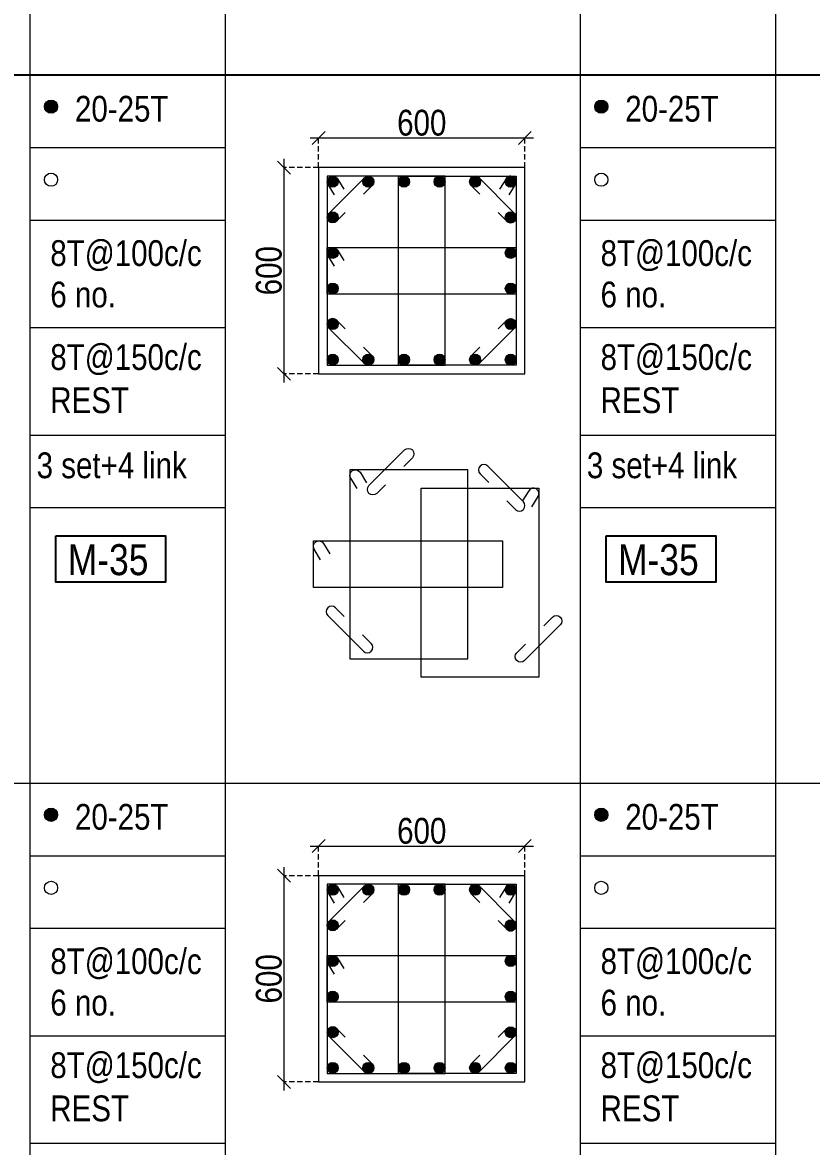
# Model space of a CAD drawing. Header units: millimetres. Extents: x 1112055 to 3390982, y -148532 to 766891.
# Drawn here: x 2324850 to 2334035, y 545089 to 558168 of the extents above; entities that cross this region are included whole.
import ezdxf
from ezdxf.enums import TextEntityAlignment as Align

# ---------------------------------------------------------------- set-up
doc = ezdxf.new("R2010")
doc.units = ezdxf.units.MM
doc.header["$PDMODE"] = 35
doc.header["$PDSIZE"] = -25
doc.linetypes.add('DASHED2', pattern=[0.375, 0.25, -0.125])
doc.linetypes.add('Hidden', pattern=[9.525, 6.35, -3.175])
for name, color, linetype, lineweight in [('B COL. SIZE DIM', 220, 'Continuous', 25), ('B COLSCH', 204, 'Continuous', 20), ('B COLUMN', 1, 'Hidden', 9), ('B STEEL', 34, 'Continuous', 15)]:
    doc.layers.add(name, color=color, linetype=linetype, lineweight=lineweight)
doc.layers.add('B TEXT', color=7, linetype='Continuous')
doc.styles.add('dim inside', font='romans.shx', dxfattribs={"width": 0.8, "height": 125})
doc.styles.add('SWINC', font='swissc.ttf')
doc.dimstyles.new('dim inside', dxfattribs={"dimtxt": 125, "dimasz": 100, "dimexe": 0, "dimexo": 0, "dimgap": 10, "dimtad": 0, "dimdec": 0, "dimzin": 0, "dimdsep": 46, "dimtxsty": 'dim inside', "dimblk": 'SMALL', "dimcen": 0.09, "dimadec": 0, "dimazin": 0, "dimtfac": 1, "dimtdec": 0, "dimtofl": 0, "dimtmove": 0, "dimatfit": 3, "dimfxl": 1, "dimtolj": 1, "dimtzin": 0, "dimarcsym": 2})

# ---------------------------------------------------------------- blocks, each defined once
blk = doc.blocks.new('_Oblique')
at = {"color": 0, "linetype": 'ByBlock', "lineweight": -2}
blk.add_line((-0.5, -0.5), (0.5, 0.5), dxfattribs=at)
blk = doc.blocks.new('*D3400')
at = {"layer": 'B COL. SIZE DIM', "color": 250, "lineweight": 9, "ltscale": 250, "transparency": 16777216}
blk.add_line((2328198, 548585), (2330798, 548585), dxfattribs=at)
at = {"layer": 'B COL. SIZE DIM', "color": 250, "linetype": 'DASHED2', "lineweight": 9, "ltscale": 250, "transparency": 16777216}
for p, q in [((2328298, 548240), (2328298, 548585)), ((2330698, 548240), (2330698, 548585))]:
    blk.add_line(p, q, dxfattribs=at)
at = {"layer": 'Defpoints', "color": 0, "transparency": 16777216}
for p in [(2330698, 548585), (2328298, 548240), (2330698, 548240)]:
    blk.add_point(p, dxfattribs=at)
at = {"layer": 'B COL. SIZE DIM', "color": 250, "lineweight": 9, "transparency": 16777216, "xscale": 150, "yscale": 150, "zscale": 150, "rotation": 180}
blk.add_blockref('_Oblique', (2328298, 548585), dxfattribs=at)
at = {"layer": 'B COL. SIZE DIM', "color": 250, "lineweight": 9, "transparency": 16777216, "xscale": 150, "yscale": 150, "zscale": 150}
blk.add_blockref('_Oblique', (2330698, 548585), dxfattribs=at)
at = {"layer": 'B COL. SIZE DIM', "color": 6, "transparency": 16777216, "insert": (2329498, 548760), "char_height": 300, "attachment_point": 5, "style": 'SWINC'}
blk.add_mtext('\\A1;600', dxfattribs=at)
blk = doc.blocks.new('*D3401')
at = {"layer": 'B COL. SIZE DIM', "color": 250, "lineweight": 9, "ltscale": 250, "transparency": 16777216}
blk.add_line((2327894, 548340), (2327894, 545740), dxfattribs=at)
at = {"layer": 'B COL. SIZE DIM', "color": 250, "linetype": 'DASHED2', "lineweight": 9, "ltscale": 250, "transparency": 16777216}
for p, q in [((2328298, 548240), (2327894, 548240)), ((2328298, 545840), (2327894, 545840))]:
    blk.add_line(p, q, dxfattribs=at)
at = {"layer": 'Defpoints', "color": 0, "transparency": 16777216}
for p in [(2328298, 548240), (2327894, 545840), (2328298, 545840)]:
    blk.add_point(p, dxfattribs=at)
at = {"layer": 'B COL. SIZE DIM', "color": 250, "lineweight": 9, "transparency": 16777216, "xscale": 150, "yscale": 150, "zscale": 150}
for p, rotation in [((2327894, 548240), 90), ((2327894, 545840), 270)]:
    blk.add_blockref('_Oblique', p, dxfattribs=dict(at, rotation=rotation))
at = {"layer": 'B COL. SIZE DIM', "color": 6, "transparency": 16777216, "insert": (2327719, 547040), "char_height": 300, "attachment_point": 5, "rotation": 90, "style": 'SWINC'}
blk.add_mtext('\\A1;600', dxfattribs=at)
blk = doc.blocks.new('*D3402')
at = {"layer": 'B COL. SIZE DIM', "color": 250, "lineweight": 9, "ltscale": 250, "transparency": 16777216}
blk.add_line((2328198, 556825), (2330798, 556825), dxfattribs=at)
at = {"layer": 'B COL. SIZE DIM', "color": 250, "linetype": 'DASHED2', "lineweight": 9, "ltscale": 250, "transparency": 16777216}
for p, q in [((2328298, 556480), (2328298, 556825)), ((2330698, 556480), (2330698, 556825))]:
    blk.add_line(p, q, dxfattribs=at)
at = {"layer": 'Defpoints', "color": 0, "transparency": 16777216}
for p in [(2330698, 556825), (2328298, 556480), (2330698, 556480)]:
    blk.add_point(p, dxfattribs=at)
at = {"layer": 'B COL. SIZE DIM', "color": 250, "lineweight": 9, "transparency": 16777216, "xscale": 150, "yscale": 150, "zscale": 150, "rotation": 180}
blk.add_blockref('_Oblique', (2328298, 556825), dxfattribs=at)
at = {"layer": 'B COL. SIZE DIM', "color": 250, "lineweight": 9, "transparency": 16777216, "xscale": 150, "yscale": 150, "zscale": 150}
blk.add_blockref('_Oblique', (2330698, 556825), dxfattribs=at)
at = {"layer": 'B COL. SIZE DIM', "color": 6, "transparency": 16777216, "insert": (2329498, 557000), "char_height": 300, "attachment_point": 5, "style": 'SWINC'}
blk.add_mtext('\\A1;600', dxfattribs=at)
blk = doc.blocks.new('*D3403')
at = {"layer": 'B COL. SIZE DIM', "color": 250, "lineweight": 9, "ltscale": 250, "transparency": 16777216}
blk.add_line((2327894, 556580), (2327894, 553980), dxfattribs=at)
at = {"layer": 'B COL. SIZE DIM', "color": 250, "linetype": 'DASHED2', "lineweight": 9, "ltscale": 250, "transparency": 16777216}
for p, q in [((2328298, 556480), (2327894, 556480)), ((2328298, 554080), (2327894, 554080))]:
    blk.add_line(p, q, dxfattribs=at)
at = {"layer": 'Defpoints', "color": 0, "transparency": 16777216}
for p in [(2328298, 556480), (2327894, 554080), (2328298, 554080)]:
    blk.add_point(p, dxfattribs=at)
at = {"layer": 'B COL. SIZE DIM', "color": 250, "lineweight": 9, "transparency": 16777216, "xscale": 150, "yscale": 150, "zscale": 150}
for p, rotation in [((2327894, 556480), 90), ((2327894, 554080), 270)]:
    blk.add_blockref('_Oblique', p, dxfattribs=dict(at, rotation=rotation))
at = {"layer": 'B COL. SIZE DIM', "color": 6, "transparency": 16777216, "insert": (2327719, 555280), "char_height": 300, "attachment_point": 5, "rotation": 90, "style": 'SWINC'}
blk.add_mtext('\\A1;600', dxfattribs=at)

msp = doc.modelspace()

# ---------------------------------------------------------------- hatches: boundary and pattern name
at = {"layer": 'B STEEL', "lineweight": 9, "ltscale": 0.5}
h = msp.add_hatch(color=34, dxfattribs=at)
edge = h.paths.add_edge_path()
edge.add_arc((2325182.8, 557189.1), 76.8, 0, 360)
h = msp.add_hatch(color=34, dxfattribs=at)
edge = h.paths.add_edge_path()
edge.add_arc((2331587.9, 557189.1), 76.8, 0, 360)
h = msp.add_hatch(color=34, dxfattribs=at)
edge = h.paths.add_edge_path()
edge.add_arc((2328461.9, 556315.9), 64, 0, 360)
h = msp.add_hatch(color=34, dxfattribs=at)
edge = h.paths.add_edge_path()
edge.add_arc((2328876.3, 556315.9), 64, 180, 540, ccw=False)
at = {"layer": 'B STEEL'}
h = msp.add_hatch(color=34, dxfattribs=at)
edge = h.paths.add_edge_path()
edge.add_arc((2329290.7, 556315.9), 64, 0, 360)
h = msp.add_hatch(color=34, dxfattribs=at)
edge = h.paths.add_edge_path()
edge.add_arc((2329705.1, 556315.9), 64, 0, 360)
at = {"layer": 'B STEEL', "lineweight": 9, "ltscale": 0.5}
h = msp.add_hatch(color=34, dxfattribs=at)
edge = h.paths.add_edge_path()
edge.add_arc((2330119.5, 556315.9), 64, 180, 540, ccw=False)
h = msp.add_hatch(color=34, dxfattribs=at)
edge = h.paths.add_edge_path()
edge.add_arc((2330533.9, 556315.9), 64, 180, 540, ccw=False)
h = msp.add_hatch(color=34, dxfattribs=at)
edge = h.paths.add_edge_path()
edge.add_arc((2328461.9, 555901.5), 64, 0, 360)
h = msp.add_hatch(color=34, dxfattribs=at)
edge = h.paths.add_edge_path()
edge.add_arc((2330533.9, 555901.5), 64, 180, 540, ccw=False)
at = {"layer": 'B STEEL'}
h = msp.add_hatch(color=34, dxfattribs=at)
edge = h.paths.add_edge_path()
edge.add_arc((2328461.9, 555487.1), 64, 0, 360)
h = msp.add_hatch(color=34, dxfattribs=at)
edge = h.paths.add_edge_path()
edge.add_arc((2330533.9, 555487.1), 64, 0, 360)
h = msp.add_hatch(color=34, dxfattribs=at)
edge = h.paths.add_edge_path()
edge.add_arc((2328461.9, 555072.7), 64, 0, 360)
h = msp.add_hatch(color=34, dxfattribs=at)
edge = h.paths.add_edge_path()
edge.add_arc((2330533.9, 555072.7), 64, 0, 360)
at = {"layer": 'B STEEL', "lineweight": 9, "ltscale": 0.5}
h = msp.add_hatch(color=34, dxfattribs=at)
edge = h.paths.add_edge_path()
edge.add_arc((2328461.9, 554658.3), 64, 0, 360)
h = msp.add_hatch(color=34, dxfattribs=at)
edge = h.paths.add_edge_path()
edge.add_arc((2330533.9, 554658.3), 64, 180, 540, ccw=False)
h = msp.add_hatch(color=34, dxfattribs=at)
edge = h.paths.add_edge_path()
edge.add_arc((2328461.9, 554243.9), 64, 0, 360, ccw=False)
h = msp.add_hatch(color=34, dxfattribs=at)
edge = h.paths.add_edge_path()
edge.add_arc((2328876.3, 554243.9), 64, -180, 180)
at = {"layer": 'B STEEL'}
h = msp.add_hatch(color=34, dxfattribs=at)
edge = h.paths.add_edge_path()
edge.add_arc((2329290.7, 554243.9), 64, 0, 360)
h = msp.add_hatch(color=34, dxfattribs=at)
edge = h.paths.add_edge_path()
edge.add_arc((2329705.1, 554243.9), 64, 0, 360)
at = {"layer": 'B STEEL', "lineweight": 9, "ltscale": 0.5}
h = msp.add_hatch(color=34, dxfattribs=at)
edge = h.paths.add_edge_path()
edge.add_arc((2330119.5, 554243.9), 64, -180, 180)
h = msp.add_hatch(color=34, dxfattribs=at)
edge = h.paths.add_edge_path()
edge.add_arc((2330533.9, 554243.9), 64, -180, 180)
h = msp.add_hatch(color=34, dxfattribs=at)
edge = h.paths.add_edge_path()
edge.add_arc((2325182.8, 548949.2), 76.8, 0, 360)
h = msp.add_hatch(color=34, dxfattribs=at)
edge = h.paths.add_edge_path()
edge.add_arc((2331587.9, 548949.2), 76.8, 0, 360)
h = msp.add_hatch(color=34, dxfattribs=at)
edge = h.paths.add_edge_path()
edge.add_arc((2328461.9, 548076), 64, 0, 360)
h = msp.add_hatch(color=34, dxfattribs=at)
edge = h.paths.add_edge_path()
edge.add_arc((2328876.3, 548076), 64, 180, 540, ccw=False)
at = {"layer": 'B STEEL'}
h = msp.add_hatch(color=34, dxfattribs=at)
edge = h.paths.add_edge_path()
edge.add_arc((2329290.7, 548076), 64, 0, 360)
h = msp.add_hatch(color=34, dxfattribs=at)
edge = h.paths.add_edge_path()
edge.add_arc((2329705.1, 548076), 64, 0, 360)
at = {"layer": 'B STEEL', "lineweight": 9, "ltscale": 0.5}
h = msp.add_hatch(color=34, dxfattribs=at)
edge = h.paths.add_edge_path()
edge.add_arc((2330119.5, 548076), 64, 180, 540, ccw=False)
h = msp.add_hatch(color=34, dxfattribs=at)
edge = h.paths.add_edge_path()
edge.add_arc((2330533.9, 548076), 64, 180, 540, ccw=False)
h = msp.add_hatch(color=34, dxfattribs=at)
edge = h.paths.add_edge_path()
edge.add_arc((2328461.9, 547661.6), 64, 0, 360)
h = msp.add_hatch(color=34, dxfattribs=at)
edge = h.paths.add_edge_path()
edge.add_arc((2330533.9, 547661.6), 64, 180, 540, ccw=False)
at = {"layer": 'B STEEL'}
h = msp.add_hatch(color=34, dxfattribs=at)
edge = h.paths.add_edge_path()
edge.add_arc((2328461.9, 547247.2), 64, 0, 360)
h = msp.add_hatch(color=34, dxfattribs=at)
edge = h.paths.add_edge_path()
edge.add_arc((2330533.9, 547247.2), 64, 0, 360)
h = msp.add_hatch(color=34, dxfattribs=at)
edge = h.paths.add_edge_path()
edge.add_arc((2328461.9, 546832.9), 64, 0, 360)
h = msp.add_hatch(color=34, dxfattribs=at)
edge = h.paths.add_edge_path()
edge.add_arc((2330533.9, 546832.9), 64, 0, 360)
at = {"layer": 'B STEEL', "lineweight": 9, "ltscale": 0.5}
h = msp.add_hatch(color=34, dxfattribs=at)
edge = h.paths.add_edge_path()
edge.add_arc((2328461.9, 546418.5), 64, 0, 360)
h = msp.add_hatch(color=34, dxfattribs=at)
edge = h.paths.add_edge_path()
edge.add_arc((2330533.9, 546418.5), 64, 180, 540, ccw=False)
h = msp.add_hatch(color=34, dxfattribs=at)
edge = h.paths.add_edge_path()
edge.add_arc((2328461.9, 546004.1), 64, 0, 360, ccw=False)
h = msp.add_hatch(color=34, dxfattribs=at)
edge = h.paths.add_edge_path()
edge.add_arc((2328876.3, 546004.1), 64, -180, 180)
at = {"layer": 'B STEEL'}
h = msp.add_hatch(color=34, dxfattribs=at)
edge = h.paths.add_edge_path()
edge.add_arc((2329290.7, 546004.1), 64, 0, 360)
h = msp.add_hatch(color=34, dxfattribs=at)
edge = h.paths.add_edge_path()
edge.add_arc((2329705.1, 546004.1), 64, 0, 360)
at = {"layer": 'B STEEL', "lineweight": 9, "ltscale": 0.5}
h = msp.add_hatch(color=34, dxfattribs=at)
edge = h.paths.add_edge_path()
edge.add_arc((2330119.5, 546004.1), 64, -180, 180)
h = msp.add_hatch(color=34, dxfattribs=at)
edge = h.paths.add_edge_path()
edge.add_arc((2330533.9, 546004.1), 64, -180, 180)

# ---------------------------------------------------------------- linework, layer by layer
msp.add_line((2210905.9, 557557.4), (2341712.4, 557557.4))
at = {"layer": 'B COLSCH', "color": 250, "lineweight": 0}
for p, q in [((2324936.5, 565797.2), (2324936.5, 516358.1)), ((2327210.9, 565797.2), (2327210.9, 507483)), ((2331341.6, 565797.2), (2331341.6, 516358.1)), ((2333616, 565797.2), (2333616, 507483)), ((2210905.9, 557557.4), (2340021.1, 557557.4)), ((2324936.5, 556712.4), (2327210.9, 556712.4)), ((2331341.6, 556712.4), (2333616, 556712.4)), ((2324936.5, 555867.4), (2327210.9, 555867.4)), ((2331341.6, 555867.4), (2333616, 555867.4)), ((2324936.5, 554617.6), (2327210.9, 554617.6)), ((2331341.6, 554617.6), (2333616, 554617.6)), ((2324936.5, 553367.8), (2327210.9, 553367.8)), ((2331341.6, 553367.8), (2333616, 553367.8)), ((2324936.5, 552522.8), (2327210.9, 552522.8)), ((2331341.6, 552522.8), (2333616, 552522.8)), ((2210905.9, 549317.5), (2340021.1, 549317.5)), ((2324936.5, 548472.5), (2327210.9, 548472.5)), ((2331341.6, 548472.5), (2333616, 548472.5)), ((2324936.5, 547627.5), (2327210.9, 547627.5)), ((2331341.6, 547627.5), (2333616, 547627.5)), ((2324936.5, 546377.8), (2327210.9, 546377.8)), ((2331341.6, 546377.8), (2333616, 546377.8)), ((2324936.5, 545128), (2327210.9, 545128)), ((2331341.6, 545128), (2333616, 545128))]:
    msp.add_line(p, q, dxfattribs=at)
at = {"layer": 'B COLUMN', "color": 1, "linetype": 'ByBlock', "lineweight": 20}
for points in [[(2328297.9, 554079.9), (2330697.9, 554079.9), (2330697.9, 556479.9), (2328297.9, 556479.9)], [(2328297.9, 545840.1), (2330697.9, 545840.1), (2330697.9, 548240.1), (2328297.9, 548240.1)]]:
    msp.add_lwpolyline(points, close=True, dxfattribs=at)
at = {"layer": 'B STEEL', "color": 34, "lineweight": 9, "ltscale": 0.5}
for points in [[(2328397.9, 554179.9), (2329769.1, 554179.9), (2329769.1, 556379.9), (2328397.9, 556379.9)], [(2330597.9, 554179.9), (2329226.7, 554179.9), (2329226.7, 556379.9), (2330597.9, 556379.9)], [(2328397.9, 555551.1), (2330597.9, 555551.1), (2330597.9, 555008.7), (2328397.9, 555008.7)], [(2328661.9, 550764.3), (2330033.1, 550764.3), (2330033.1, 552964.3), (2328661.9, 552964.3)], [(2330861.9, 550549.7), (2329490.7, 550549.7), (2329490.7, 552749.7), (2330861.9, 552749.7)], [(2328236, 552135.5), (2330436, 552135.5), (2330436, 551593.1), (2328236, 551593.1)], [(2328397.9, 545940.1), (2329769.1, 545940.1), (2329769.1, 548140.1), (2328397.9, 548140.1)], [(2330597.9, 545940.1), (2329226.7, 545940.1), (2329226.7, 548140.1), (2330597.9, 548140.1)], [(2328397.9, 547311.3), (2330597.9, 547311.3), (2330597.9, 546768.8), (2328397.9, 546768.8)]]:
    msp.add_lwpolyline(points, close=True, dxfattribs=at)
for points in [[(2328482.2, 556160.8), (2328407.4, 556282.3, -1), (2328516.5, 556349.4), (2328591.2, 556228)], [(2328608.1, 555957.1), (2328507.2, 555856.2, -1), (2328416.7, 555946.8), (2328831.1, 556361.1, -1), (2328921.6, 556270.6), (2328820.7, 556169.7)], [(2330387.8, 555957.1), (2330488.6, 555856.2, 1), (2330579.2, 555946.8), (2330164.8, 556361.1, 1), (2330074.2, 556270.6), (2330175.1, 556169.7)], [(2330513.7, 556160.8), (2330588.4, 556282.3, 1), (2330479.4, 556349.4), (2330404.6, 556228)], [(2328482.2, 555332.1), (2328407.4, 555453.5, -1), (2328516.5, 555520.6), (2328591.2, 555399.2)], [(2328608.1, 554602.7), (2328507.2, 554703.6, 1), (2328416.7, 554613), (2328831.1, 554198.6, 1), (2328921.6, 554289.2), (2328820.7, 554390)], [(2330387.8, 554602.7), (2330488.6, 554703.6, -1), (2330579.2, 554613), (2330164.8, 554198.6, -1), (2330074.2, 554289.2), (2330175.1, 554390)], [(2329075, 552789.7), (2328974.1, 552688.9, -1), (2328883.6, 552779.4), (2329298, 553193.8, -1), (2329388.5, 553103.3), (2329287.7, 553002.4)], [(2330489.6, 552602.2), (2330590.5, 552501.4, 1), (2330681, 552591.9), (2330266.6, 553006.3, 1), (2330176.1, 552915.8), (2330277, 552814.9)], [(2328746.2, 552745.3), (2328671.4, 552866.7, -1), (2328780.5, 552933.8), (2328855.2, 552812.4)], [(2330777.7, 552530.7), (2330852.4, 552652.2, 1), (2330743.4, 552719.3), (2330668.6, 552597.8)], [(2328320.3, 551916.5), (2328245.5, 552038, -1), (2328354.5, 552105.1), (2328429.3, 551983.6)], [(2328595.9, 551256.1), (2328495, 551357, 1), (2328404.5, 551266.4), (2328818.9, 550852, 1), (2328909.4, 550942.6), (2328808.5, 551043.4)], [(2330918.2, 551148.2), (2331019, 551249, -1), (2331109.6, 551158.5), (2330695.2, 550744.1, -1), (2330604.7, 550834.7), (2330705.5, 550935.5)], [(2328482.2, 547921), (2328407.4, 548042.5, -1), (2328516.5, 548109.6), (2328591.2, 547988.1)], [(2328608.1, 547717.2), (2328507.2, 547616.4, -1), (2328416.7, 547706.9), (2328831.1, 548121.3, -1), (2328921.6, 548030.8), (2328820.7, 547929.9)], [(2330387.8, 547717.2), (2330488.6, 547616.4, 1), (2330579.2, 547706.9), (2330164.8, 548121.3, 1), (2330074.2, 548030.8), (2330175.1, 547929.9)], [(2330513.7, 547921), (2330588.4, 548042.5, 1), (2330479.4, 548109.6), (2330404.6, 547988.1)], [(2328482.2, 547092.2), (2328407.4, 547213.7, -1), (2328516.5, 547280.8), (2328591.2, 547159.3)], [(2328608.1, 546362.9), (2328507.2, 546463.7, 1), (2328416.7, 546373.2), (2328831.1, 545958.8, 1), (2328921.6, 546049.3), (2328820.7, 546150.2)], [(2330387.8, 546362.9), (2330488.6, 546463.7, -1), (2330579.2, 546373.2), (2330164.8, 545958.8, -1), (2330074.2, 546049.3), (2330175.1, 546150.2)]]:
    msp.add_lwpolyline(points, format="xyb", dxfattribs=at)
for centre, radius in [((2325182.8, 557189.1), 76.8), ((2331587.9, 557189.1), 76.8), ((2325182.8, 556338.8), 76.8), ((2331587.9, 556338.8), 76.8), ((2328461.9, 556315.9), 64), ((2328876.3, 556315.9), 64), ((2329290.7, 556315.9), 64), ((2329705.1, 556315.9), 64), ((2330119.5, 556315.9), 64), ((2330533.9, 556315.9), 64), ((2328461.9, 555901.5), 64), ((2330533.9, 555901.5), 64), ((2328461.9, 555487.1), 64), ((2330533.9, 555487.1), 64), ((2328461.9, 555072.7), 64), ((2330533.9, 555072.7), 64), ((2328461.9, 554658.3), 64), ((2330533.9, 554658.3), 64), ((2328461.9, 554243.9), 64), ((2328876.3, 554243.9), 64), ((2329290.7, 554243.9), 64), ((2329705.1, 554243.9), 64), ((2330119.5, 554243.9), 64), ((2330533.9, 554243.9), 64), ((2325182.8, 548949.2), 76.8), ((2331587.9, 548949.2), 76.8), ((2325182.8, 548098.9), 76.8), ((2331587.9, 548098.9), 76.8), ((2328461.9, 548076), 64), ((2328876.3, 548076), 64), ((2329290.7, 548076), 64), ((2329705.1, 548076), 64), ((2330119.5, 548076), 64), ((2330533.9, 548076), 64), ((2328461.9, 547661.6), 64), ((2330533.9, 547661.6), 64), ((2328461.9, 547247.2), 64), ((2330533.9, 547247.2), 64), ((2328461.9, 546832.9), 64), ((2330533.9, 546832.9), 64), ((2328461.9, 546418.5), 64), ((2330533.9, 546418.5), 64), ((2328461.9, 546004.1), 64), ((2328876.3, 546004.1), 64), ((2329290.7, 546004.1), 64), ((2329705.1, 546004.1), 64), ((2330119.5, 546004.1), 64), ((2330533.9, 546004.1), 64)]:
    msp.add_circle(centre, radius, dxfattribs=at)
at = {"layer": 'B TEXT', "color": 1}
for points in [[(2325240.1, 552193.8), (2326514.7, 552193.8), (2326514.7, 551655.8), (2325240.1, 551655.8)], [(2331645.3, 552193.8), (2332919.9, 552193.8), (2332919.9, 551655.8), (2331645.3, 551655.8)]]:
    msp.add_lwpolyline(points, close=True, dxfattribs=at)

# ---------------------------------------------------------------- texts
at = {"layer": 'B TEXT', "style": 'SWINC'}
for s, p in [('20-25T', (2325461.3, 557014.5)), ('20-25T', (2331866.4, 557014.5)), ('8T@100c/c', (2325174.3, 555334.7)), ('8T@100c/c', (2331579.5, 555334.7)), ('6 no.', (2325174.3, 554852.9)), ('6 no.', (2331579.5, 554852.9)), ('8T@150c/c', (2325174.3, 554124.8)), ('8T@150c/c', (2331579.5, 554124.8)), ('REST', (2325174.3, 553622.4)), ('REST', (2331579.5, 553622.4)), ('3 set+4 link', (2325014.7, 552865.3)), ('3 set+4 link', (2331419.8, 552865.3)), ('20-25T', (2325461.3, 548774.7)), ('20-25T', (2331866.4, 548774.7)), ('8T@100c/c', (2325174.3, 547094.8)), ('8T@100c/c', (2331579.5, 547094.8)), ('6 no.', (2325174.3, 546613)), ('6 no.', (2331579.5, 546613)), ('8T@150c/c', (2325174.3, 545884.9)), ('8T@150c/c', (2331579.5, 545884.9)), ('REST', (2325174.3, 545382.5)), ('REST', (2331579.5, 545382.5))]:
    msp.add_text(s, height=300, dxfattribs=at).set_placement(p)
at = {"layer": 'B TEXT', "color": 1, "style": 'SWINC'}
for p in [(2325377.5, 551629.3), (2331782.6, 551629.3)]:
    msp.add_text('M-35', height=360, dxfattribs=at).set_placement(p, align=Align.BOTTOM_LEFT)

# ---------------------------------------------------------------- dimensions: what is measured, and where the dimension line sits
at = {"layer": 'B COL. SIZE DIM', "color": 250, "ltscale": 250}
for base, p1, p2, picture, middle in [((2330697.9, 556824.8), (2328297.9, 556479.9), (2330697.9, 556479.9), '*D3402', (2329497.9, 556999.8)), ((2330697.9, 548585), (2328297.9, 548240.1), (2330697.9, 548240.1), '*D3400', (2329497.9, 548760))]:
    dim = msp.add_linear_dim(base=base, p1=p1, p2=p2, dimstyle='dim inside', override={"dimtxt": 300, "dimasz": 150, "dimgap": 25, "dimtad": 3, "dimlfac": 0.25, "dimtxsty": 'SWINC', "dimblk1": 'Oblique', "dimblk2": 'Oblique', "dimsah": 1, "dimdle": 100, "dimclrd": 250, "dimclre": 250, "dimclrt": 6, "dimfxl": 1000, "dimlwd": 9, "dimlwe": 9}, dxfattribs=at)
    dim.commit()
    dim.dimension.update_dxf_attribs({"geometry": picture, "text_midpoint": middle})
for base, p1, p2, picture, middle in [((2327894, 554079.9), (2328297.9, 556479.9), (2328297.9, 554079.9), '*D3403', (2327719, 555279.9)), ((2327894, 545840.1), (2328297.9, 548240.1), (2328297.9, 545840.1), '*D3401', (2327719, 547040.1))]:
    dim = msp.add_linear_dim(base=base, p1=p1, p2=p2, angle=90, dimstyle='dim inside', override={"dimtxt": 300, "dimasz": 150, "dimgap": 25, "dimtad": 3, "dimlfac": 0.25, "dimtxsty": 'SWINC', "dimblk1": 'Oblique', "dimblk2": 'Oblique', "dimsah": 1, "dimdle": 100, "dimclrd": 250, "dimclre": 250, "dimclrt": 6, "dimfxl": 1000, "dimlwd": 9, "dimlwe": 9}, dxfattribs=at)
    dim.commit()
    dim.dimension.update_dxf_attribs({"geometry": picture, "text_midpoint": middle})

doc.saveas('drawing.dxf')
